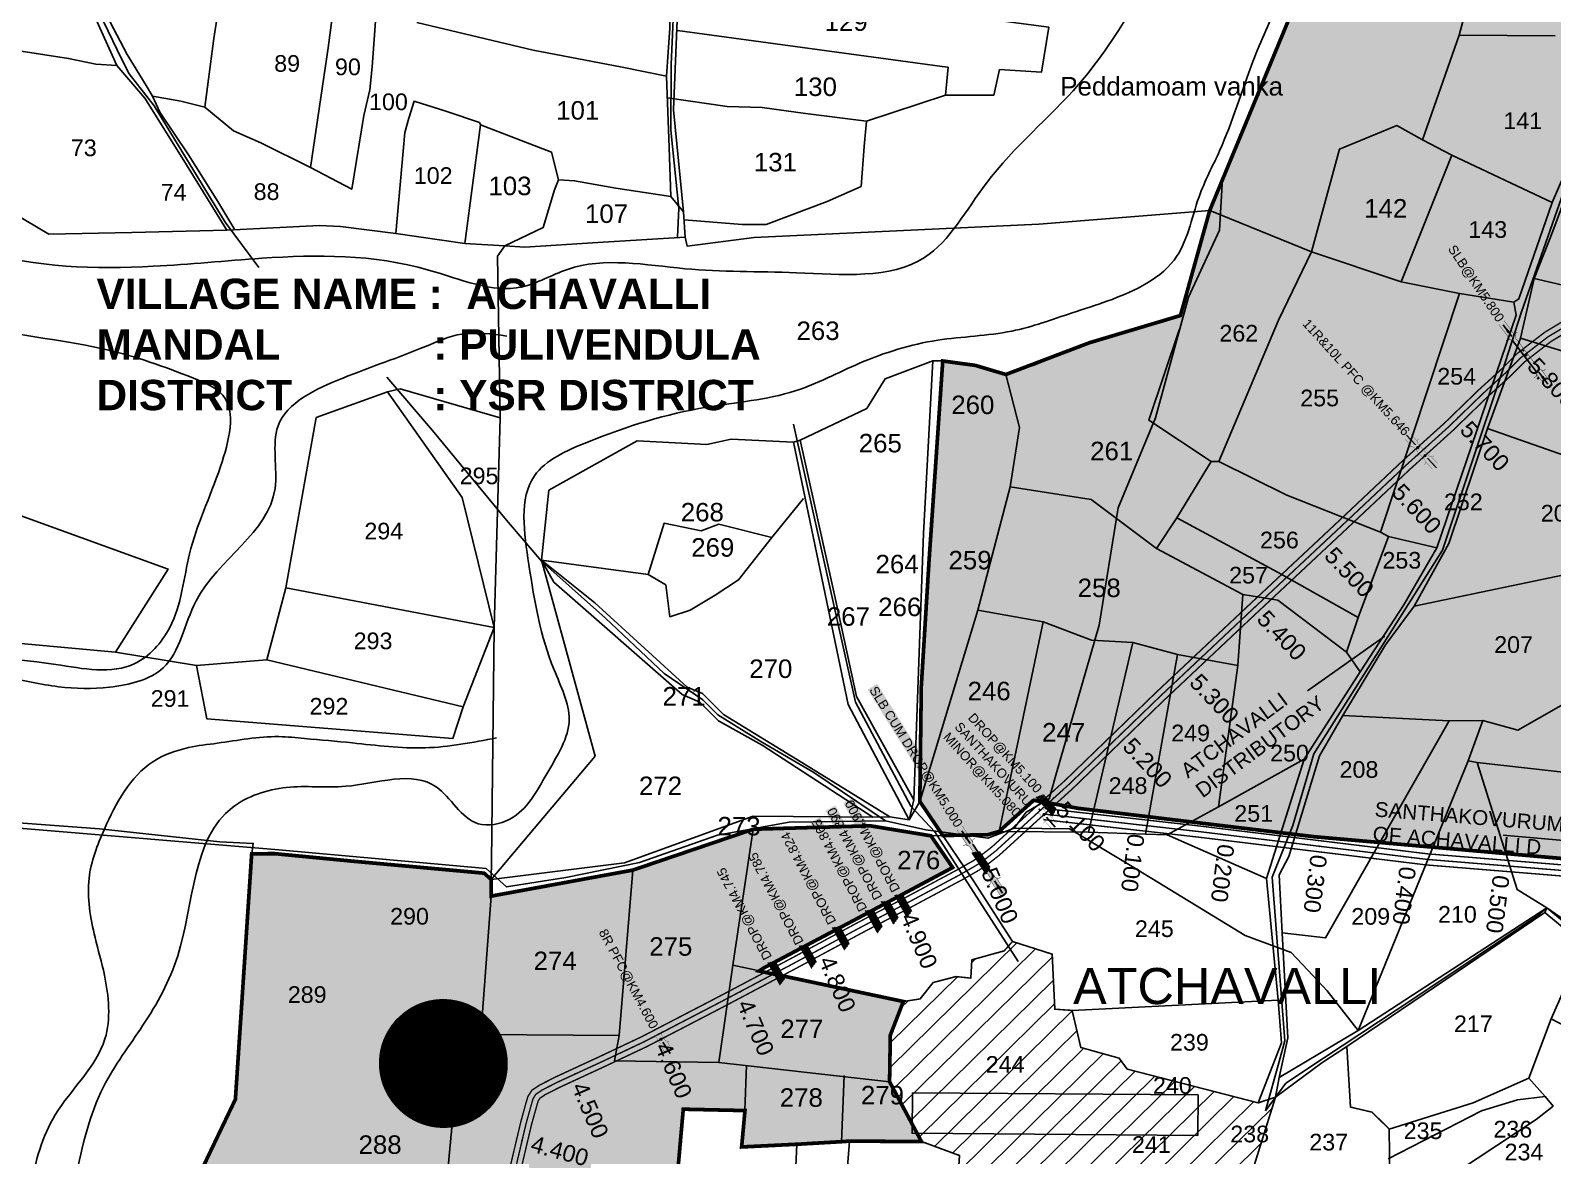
# Model space of a CAD drawing. Header units: inches. Extents: x 200003 to 248779, y 1594258 to 1607376.
# Drawn here: x 207252 to 208898, y 1602111 to 1603327 of the extents above; entities that cross this region are included whole.
import ezdxf
from ezdxf.enums import TextEntityAlignment as Align

# ---------------------------------------------------------------- set-up
doc = ezdxf.new("R2010")
doc.units = ezdxf.units.IN
doc.header["$LTSCALE"] = 15
doc.header["$MEASUREMENT"] = 0
doc.linetypes.add('ACAD_ISO02W100', pattern=[15, 12, -3])
doc.linetypes.add('HIDDEN2', pattern=[0.1875, 0.125, -0.0625])
for name, color, linetype in [('CANAL1', 7, 'Continuous'), ('CSMark', 72, 'Continuous'), ('PLOTS', 7, 'Continuous'), ('PLOTS NO', 7, 'Continuous'), ('RE REMARKS', 7, 'Continuous'), ('ROADS', 1, 'Continuous'), ('STREAMS', 4, 'Continuous'), ('STRUCTURE', 5, 'Continuous'), ('TEXT', 1, 'Continuous'), ('text2', 7, 'Continuous'), ('WUA-14', 3, 'Continuous')]:
    doc.layers.add(name, color=color, linetype=linetype)
doc.styles.add('FONT1', font='Arial')
doc.styles.get("Standard").update_dxf_attribs({"font": 'arial.ttf'})
doc.dimstyles.get("Standard").update_dxf_attribs({"dimtxt": 0.18, "dimasz": 0.18, "dimexe": 0.18, "dimexo": 0.0625, "dimgap": 0.09, "dimtad": 0, "dimtih": 1, "dimtoh": 1, "dimdec": 4, "dimzin": 0, "dimdsep": 46, "dimtxsty": 'Standard', "dimcen": 0.09, "dimadec": 0, "dimazin": 0, "dimtfac": 1, "dimtdec": 4, "dimtofl": 0, "dimtmove": 0, "dimatfit": 3, "dimfxl": 1, "dimtolj": 1, "dimtzin": 0, "dimarcsym": 0})

# ---------------------------------------------------------------- blocks, each defined once
blk = doc.blocks.new('DROP')
h = blk.add_hatch()
h.set_pattern_fill('ANSI31', color=1, scale=10, angle=45)
h.set_pattern_definition([(90, (-324.4107, -25.7687), (-1.25, 0), [])])
h.paths.add_polyline_path([(-9.9, -4.3), (-13.8, 4.1), (13.8, 4.1), (10.2, -4.3)])
at = {"layer": 'STRUCTURE', "color": 5, "const_width": 0.49}
blk.add_lwpolyline([(-9.9, -4.3), (-13.8, 4.1), (13.8, 4.1), (10.2, -4.3), (-9.9, -4.3)], dxfattribs=at)
at = {"layer": 'STRUCTURE', "color": 5}
blk.add_circle((0, 0), 1.33, dxfattribs=at)
blk = doc.blocks.new('1SLB')
at = {"layer": 'STRUCTURE'}
h = blk.add_hatch(dxfattribs=at)
h.set_pattern_fill('DOTS', color=6, scale=14, angle=320.3722, style=0)
h.set_pattern_definition([(320.372247934, (-538945.0768, -1194857.3203), (0.89503691186, 0.39489261377), [0, -0.875])])
h.paths.add_polyline_path([(-43.8, 3.5), (-43.8, -3.5), (-23.1, -3.5), (-21, -2.1), (21, -2.1), (23.1, -3.5), (43.8, -3.5), (43.8, 3.5), (23.1, 3.5), (21, 2.1), (-21, 2.1), (-23.1, 3.5)])
at = {"layer": 'STRUCTURE', "color": 6, "linetype": 'ACAD_ISO02W100', "ltscale": 0.5, "const_width": 0.35}
for points in [[(-43.8, 3.5), (-23.1, 3.5)], [(23.1, 3.5), (43.8, 3.5)], [(-43.8, -3.5), (-23.1, -3.5)], [(23.1, -3.5), (43.8, -3.5)]]:
    blk.add_lwpolyline(points, dxfattribs=at)
at = {"layer": 'STRUCTURE', "color": 6, "const_width": 0.44}
for points in [[(-25.2, 7.7), (-25.2, 4.9), (-21, 2.1), (21, 2.1), (25.2, 4.9), (25.2, 7.7)], [(-25.2, -7.7), (-25.2, -4.9), (-21, -2.1), (21, -2.1), (25.2, -4.9), (25.2, -7.7)]]:
    blk.add_lwpolyline(points, dxfattribs=at)
at = {"layer": 'STRUCTURE', "color": 6}
blk.add_lwpolyline([(-21, -2.1), (21, -2.1)], dxfattribs=at)
blk.add_lwpolyline([(-21, -2.1), (21, -2.1)], dxfattribs=at)
at = {"layer": 'STRUCTURE', "color": 0}
blk.add_circle((0, 0), 0.871, dxfattribs=at)
for points in [[(-40.8, 0), (-24.8, 0)], [(39.6, -0.2), (23.5, -0.2)]]:
    blk.add_leader(points, dimstyle='Standard', override={"dimasz": 10, "dimgap": 0.09, "dimtad": 0}, dxfattribs=at)
blk = doc.blocks.new('1INLET')
at = {"layer": 'STRUCTURE', "color": 190}
for points, const_width in [([(9.4, 10.1), (9.4, 7.3), (5.2, 4.5), (0, 4.5), (0, 4.5), (0, 4.5), (-5.2, 4.5), (-9.4, 7.3), (-9.4, 10.1)], 0.35), ([(0, -4.5), (0, 4.5)], 1.75), ([(7.3, 5.9), (22.7, 5.9)], 0.35), ([(-9.4, -10.1), (-9.4, -7.3), (-5.2, -4.5), (0, -4.5), (5.2, -4.5), (9.4, -7.3), (9.4, -10.1)], 0.35), ([(7.3, -5.9), (22.7, -5.9)], 0.35)]:
    blk.add_lwpolyline(points, dxfattribs=dict(at, const_width=const_width))
at = {"layer": 'STRUCTURE', "color": 0}
blk.add_circle((0, 0), 1.31, dxfattribs=at)
blk.add_leader([(26, 0.1), (5.6, 0)], dimstyle='Standard', override={"dimasz": 8, "dimgap": 0.09, "dimtad": 0}, dxfattribs=at)

msp = doc.modelspace()

# ---------------------------------------------------------------- hatches: boundary and pattern name
at = {"layer": 'PLOTS'}
h = msp.add_hatch(dxfattribs=at)
h.set_pattern_fill('ANSI31', color=30, scale=5.944822, angle=-0.4359)
h.set_pattern_definition([(44.56415, (198755.77, 1595783.688), (-13.244594, 13.447647), [])])
h.paths.add_polyline_path([(208330.5, 1602095), (208387.7, 1602088.4), (208408.4, 1602090), (208500.3, 1602089), (208572.8, 1602093.4), (208598.1, 1602173.9), (208587.4, 1602159.4), (208590.8, 1602171.5), (208579.6, 1602167.8), (208437.9, 1602204.3), (208429.2, 1602216.1), (208387.6, 1602227.8), (208378.2, 1602267.8), (208359.5, 1602269.1), (208356.9, 1602328.6), (208313.9, 1602342.3), (208304.8, 1602332), (208270.1, 1602322.6), (208268.7, 1602302.7), (208253, 1602304.3), (208228.2, 1602297.9), (208214.1, 1602280.2), (208195.9, 1602277.4), (208181.8, 1602241), (208181, 1602190.7), (208215.5, 1602126), (208256.7, 1602110.8), (208252.8, 1602050.4), (208273.7, 1602049.7), (208310.6, 1602060.6)])
h.paths.add_polyline_path([(208150.7, 1602164.1), (208195.8, 1602163.8), (208195.9, 1602188.1), (208150.9, 1602188.4)], flags=9)
h.paths.add_polyline_path([(208283.4, 1602197.7), (208328.3, 1602197.3), (208328.4, 1602221.2), (208283.5, 1602221.5)], flags=24)
h.paths.add_polyline_path([(208432, 1602070), (208476.9, 1602069.7), (208477.1, 1602093.6), (208432.2, 1602093.9)], flags=25)
h.paths.add_polyline_path([(208441.5, 1602111), (208486.4, 1602110.7), (208486.6, 1602134.6), (208441.6, 1602134.9)], flags=24)
h.paths.add_polyline_path([(208464.1, 1602174.6), (208509.1, 1602174.2), (208509.3, 1602198.5), (208464.3, 1602198.9)], flags=24)
h.paths.add_polyline_path([(208547.7, 1602122.1), (208592.7, 1602121.8), (208592.9, 1602146.1), (208547.8, 1602146.4)], flags=24)
at = {"layer": 'PLOTS NO', "true_color": 0x7aafdf}
h = msp.add_hatch(dxfattribs=at)
h.set_pattern_fill('ANSI31', color=143)
h.set_pattern_definition([(45, (0, 0), (-0.088388347648, 0.088388347648), [])])
h.paths.add_polyline_path([(209615.8, 1602370.2), (209378.2, 1602212.4), (209278.4, 1602227.1), (209201.2, 1602256.4), (209143.4, 1602277.5), (209237.9, 1602403.8), (209086.2, 1602416.3), (208640, 1602455.5), (208384.8, 1602486.2), (208336.8, 1602494.9), (208299.4, 1602461.2), (208287.2, 1602457.7), (208238.6, 1602456.8), (208213.7, 1602493.7), (208215.3, 1602618.1), (208223.7, 1602754.1), (208238.5, 1602969.7), (208273.8, 1602964.9), (208306.7, 1602955.1), (208397.3, 1602989.5), (208495.4, 1603018.8), (208527.1, 1603132.5), (208620.6, 1603358.3), (208671.5, 1603453.5), (208921.9, 1603652.6), (208972.2, 1603695.7), (208976.3, 1603661.7), (209029.6, 1603615.8), (209068.4, 1603640.6), (209094.6, 1603670.6), (209153, 1603753.1), (209221, 1603859), (209323.8, 1604005.8), (209374, 1603996.5), (209444.7, 1603985.2), (209535, 1603967.8), (209780.4, 1603916.1), (210017.5, 1603876.3), (210253.5, 1603839.7), (210228.2, 1603681.3), (210233.6, 1603616.5), (210238.6, 1603552.7), (210190.3, 1603387.9), (210165.5, 1603333.7), (210084.5, 1603164.2), (209965, 1602926.6), (209841.1, 1602687.9), (209758, 1602571.6), (209664.1, 1602443.9), (209638.9, 1602404.7)])
at = {"layer": 'PLOTS NO', "true_color": 0xc7c8ca}
h = msp.add_hatch(color=9, dxfattribs=at)
h.dxf.hatch_style = 1
h.paths.add_polyline_path([(207789.6, 1601402.6), (207784, 1601406.3), (207673.7, 1601472.4), (207554.7, 1601541.9), (207485.5, 1601557.3), (207410.2, 1601642.2), (207403.6, 1601727.4), (207411.7, 1601764), (207338.7, 1601806.8), (207402.9, 1602014.9), (207406.2, 1602030.3), (207473.9, 1602171.7), (207491.5, 1602437.1), (207516.2, 1602437.2), (207599.2, 1602429.2), (207742.8, 1602416.1), (207750.4, 1602409.3), (207750.3, 1602391.3), (207903.4, 1602419.4), (208033.6, 1602463.6), (208160, 1602467.3), (208225.7, 1602456.5), (208249.2, 1602422.2), (208146.6, 1602367.4), (208044.5, 1602313.4), (208040, 1602310.3), (208073.9, 1602303.3), (208195.9, 1602277.4), (208181.8, 1602241), (208181, 1602190.7), (208215.5, 1602126), (208137.7, 1602126.5), (208129.1, 1602125.9), (208080.6, 1602123.1), (208021.1, 1602120.2), (208024.7, 1602159.5), (207958, 1602161), (207943.2, 1601993.9), (207978.8, 1601990.8), (208074.5, 1601986.2), (208070.3, 1601962.5), (207976.9, 1601880.9), (207939.3, 1601849.6), (207939.1, 1601835.2), (208000.5, 1601766.8), (208036.5, 1601756.1), (207966, 1601557.5), (207960, 1601555.3), (207949.4, 1601529.7), (207938.3, 1601514.5), (207879.5, 1601468)])
at = {"layer": 'text2'}
h = msp.add_hatch(dxfattribs=at)
h.set_pattern_fill('ANSI31', color=5)
h.set_pattern_definition([(45, (16835.28832, -10468.16678), (-0.088388347648, 0.088388347648), [])])
edge = h.paths.add_edge_path()
edge.add_arc((207698.7, 1602210.4), 69.1, 0, 360)
h.paths.add_polyline_path([(207620.1, 1602179.4), (207777.4, 1602179.4), (207777.4, 1602241.5), (207620.1, 1602241.5)], flags=9)

# ---------------------------------------------------------------- linework, layer by layer
at = {"layer": 'CANAL1', "color": 200, "const_width": 1.5}
for points in [[(211503.7, 1603048.9), (210872.4, 1602938), (210671.5, 1602933), (210192.2, 1602867.9), (209915.7, 1602830.4), (209777.1, 1602714.6), (209722.4, 1602667.8), (209499.6, 1602515.9), (209317.1, 1602390), (209240.9, 1602389), (209203.2, 1602400.9), (208762.6, 1602437), (208516.7, 1602467), (208348.7, 1602486)], [(211505.7, 1603037.1), (210873.6, 1602926), (210672.5, 1602921), (210193.8, 1602856.1), (209920.7, 1602819), (209784.9, 1602705.4), (209729.6, 1602658.2), (209506.4, 1602506.1), (209320.9, 1602378), (209239.1, 1602377), (209200.8, 1602389.1), (208761.4, 1602425), (208515.3, 1602455), (208347.3, 1602474)], [(207770, 1602095), (207782.3, 1602147), (207787.6, 1602166.3), (207790.1, 1602174.8), (207794.4, 1602181.5), (207802.3, 1602186.8), (207818.8, 1602195.3), (207867.7, 1602217.9), (207913, 1602239.3), (207994.6, 1602281.7), (208071.7, 1602322.4), (208146.8, 1602362.8), (208199.2, 1602390.3), (208254.3, 1602419.8), (208270.9, 1602429.2), (208277.9, 1602433.8), (208291.8, 1602444.6), (208326.5, 1602476.3), (208371, 1602516.6), (208469, 1602611.4), (208563.5, 1602700.3), (208662.8, 1602793.2), (208735.7, 1602861.9), (208781.3, 1602903), (208817.9, 1602938.5), (208842.7, 1602961.1), (208859, 1602977.4), (208870.7, 1602986.5), (208889.3, 1603000.8), (208919.5, 1603018.9)], [(207781.7, 1602092.4), (207793.9, 1602144.1), (207799.2, 1602163), (207801.1, 1602169.8), (207803.1, 1602172.9), (207808.4, 1602176.5), (207824.1, 1602184.5), (207872.7, 1602207), (207918.3, 1602228.5), (208000.2, 1602271), (208077.3, 1602311.8), (208152.4, 1602352.2), (208204.8, 1602379.7), (208260.1, 1602409.3), (208277.1, 1602419), (208284.9, 1602424), (208299.5, 1602435.4), (208334.6, 1602467.4), (208379.2, 1602507.8), (208477.3, 1602602.7), (208571.7, 1602691.6), (208671, 1602784.5), (208743.9, 1602853), (208789.5, 1602894.2), (208826.1, 1602929.7), (208851, 1602952.4), (208866.9, 1602968.3), (208878.1, 1602977), (208896, 1602990.8), (208925.8, 1603008.7)]]:
    msp.add_lwpolyline(points, dxfattribs=at)
at = {"layer": 'CANAL1', "color": 1, "linetype": 'HIDDEN2', "ltscale": 4, "const_width": 1.5}
for points in [[(211504.7, 1603043), (210873, 1602932), (210672, 1602927), (210193, 1602862), (209918.2, 1602824.7), (209781, 1602710), (209726, 1602663), (209503, 1602511), (209319, 1602384), (209240, 1602383), (209202, 1602395), (208762, 1602431), (208516, 1602461), (208348, 1602480)], [(207775.9, 1602093.7), (207788.1, 1602145.5), (207793.4, 1602164.6), (207795.6, 1602172.3), (207798.7, 1602177.2), (207805.4, 1602181.7), (207821.4, 1602189.9), (207870.2, 1602212.4), (207915.7, 1602233.9), (207997.4, 1602276.4), (208074.5, 1602317.1), (208149.6, 1602357.5), (208202, 1602385), (208257.2, 1602414.5), (208274, 1602424.1), (208281.4, 1602428.9), (208295.6, 1602440), (208330.5, 1602471.8), (208375.1, 1602512.2), (208473.2, 1602607), (208567.6, 1602695.9), (208666.9, 1602788.9), (208739.8, 1602857.5), (208785.4, 1602898.6), (208822, 1602934.1), (208846.8, 1602956.8), (208862.9, 1602972.9), (208874.4, 1602981.7), (208892.7, 1602995.8), (208922.7, 1603013.8)]]:
    msp.add_lwpolyline(points, dxfattribs=at)
at = {"layer": 'CSMark', "color": 3, "linetype": 'Continuous'}
for p in [(208646, 1602445.2), (208745.2, 1602433), (208844.8, 1602424.2)]:
    msp.add_point(p, dxfattribs=at)
at = {"layer": 'PLOTS'}
for points in [[(207960.1, 1603103.5), (207962.3, 1603093.7), (208034.6, 1603103.1), (208342.3, 1603117.5), (208527.1, 1603132.5), (208637.1, 1603087.6), (208733.9, 1603055.1), (208797, 1603042.6), (208855.7, 1603033.2), (208861.2, 1603036.7), (208897.3, 1603140.9), (208923.6, 1603201.8), (208987, 1603270.7), (208992.1, 1603353.3), (208998.7, 1603439.2), (209013, 1603473.8), (209025.2, 1603505.5), (209058.2, 1603595.8), (209094.6, 1603670.6), (209153, 1603753.1), (209221, 1603859), (209316.5, 1604009.6)], [(208666.8, 1603954), (208653.2, 1603875.9), (208632.4, 1603767.4), (208610.4, 1603692.6), (208589.4, 1603626.3), (208535.7, 1603567.6), (208516.3, 1603522.9), (208491.5, 1603472.8), (208329.9, 1603488.9), (208322.3, 1603457.3), (208318.7, 1603434.3), (207960.8, 1603478.5), (207953.3, 1603382.4), (207947.5, 1603241), (207958.4, 1603131)], [(207939.9, 1603277.6), (207943.6, 1603329.3), (207944.6, 1603385.2), (207943.7, 1603395.7), (207948.2, 1603446), (207952.4, 1603499.3), (207950.4, 1603543.6), (207947.2, 1603614.9), (207940.3, 1603686.5), (207840.9, 1603702.6), (207748.6, 1603721.8), (207748.1, 1603731.2), (207732.8, 1603732.3), (207697, 1603542), (207740.5, 1603533.1), (207792.7, 1603523.6), (207807.1, 1603522.6), (207823.3, 1603611.4), (207841.7, 1603702.5)], [(207312.3, 1603386.2), (207356.9, 1603301), (207377.3, 1603267.5), (207384.4, 1603255.8), (207414.8, 1603250.5), (207441, 1603244.2), (207450.7, 1603318.1), (207465, 1603411.5)], [(207588.9, 1603420.7), (207574.1, 1603308.1), (207555, 1603178.7), (207599.7, 1603155.4), (207612.8, 1603234.9), (207619.1, 1603262.6), (207621.6, 1603287.6), (207627.6, 1603366.8)], [(208900.6, 1603321.1), (208796.8, 1603321.9), (208805.7, 1603355.2), (208743.4, 1603399.5)], [(207299.1, 1603392.5), (207345.6, 1603289.1), (207375.9, 1603253.8), (207418, 1603186.4), (207464.7, 1603111.2), (207361.9, 1603108.7), (207272.2, 1603106.7), (207193.7, 1603153.1), (207043.8, 1603191.8)], [(207951.6, 1603327), (208237.8, 1603288.1), (208244.2, 1603287.2), (208241.6, 1603257), (208293.6, 1603256.9), (208300, 1603284.6), (208345.3, 1603282), (208353, 1603330.4), (208235.7, 1603345.9)], [(207669.9, 1603335.7), (207795.7, 1603305.7), (207891.8, 1603287.4), (207939.9, 1603277.6), (207942.6, 1603200.3), (207944.5, 1603147.5), (207885.1, 1603156.5), (207840.6, 1603164.5), (207823.2, 1603165.5), (207818.9, 1603154.6), (207806.7, 1603113.8), (207765.2, 1603094.1), (207722, 1603096.8), (207738.7, 1603225.1), (207737.6, 1603227.4), (207702.5, 1603239.2), (207667, 1603250.5), (207661.5, 1603232), (207656.9, 1603216.7), (207647.4, 1603107.6), (207587.6, 1603115.1), (207564.9, 1603116.1), (207464.7, 1603111.2)], [(208796.8, 1603321.9), (208757, 1603208.6), (208729.3, 1603224.2), (208667.2, 1603198.5), (208637.1, 1603087.6)], [(207211.7, 1603309.4), (207293.5, 1603296.7), (207322.9, 1603290.6), (207345.6, 1603289.1)], [(208987, 1603270.7), (208960.3, 1603224.7), (208936.3, 1603183.8), (208910.8, 1603145.1), (208897.9, 1603109.9), (208877.9, 1603058.7), (208862.9, 1602994.5), (208827.4, 1602896.7), (208785.4, 1602772.6), (208747.9, 1602704.7), (208716.9, 1602662.8), (208670.8, 1602586.4), (208645.6, 1602542.8), (208612.5, 1602434.3), (208602.2, 1602414.2), (208605.5, 1602351.8), (208611.6, 1602238.1), (208602.1, 1602195.1), (208598.2, 1602174), (208572.8, 1602093.4)], [(207473.2, 1603111.6), (207455, 1603142), (207423.1, 1603192.4), (207392.3, 1603238.7), (207384.4, 1603255.8)], [(207958.9, 1603122.4), (208021.6, 1603117.1), (208047.7, 1603117.1), (208113.7, 1603142), (208150.3, 1603158.3), (208153.4, 1603201.6), (208156, 1603228.8), (208090.1, 1603237.3), (208043.2, 1603243.7), (208005.3, 1603244.9), (207940.8, 1603254.1)], [(208241.6, 1603257), (208156, 1603228.8)], [(207441, 1603244.2), (207471.7, 1603218.5), (207501.4, 1603205.6), (207555, 1603178.7)], [(207823.2, 1603165.5), (207815.6, 1603195.5), (207738.7, 1603225.1)], [(208757, 1603208.6), (208788.9, 1603192), (208897.3, 1603140.9)], [(208788.9, 1603192), (208733.9, 1603055.1)], [(207765.2, 1603094.1), (207786.9, 1603092.8), (207865.7, 1603097.6), (207960.1, 1603103.5), (207958.4, 1603131), (207944.5, 1603147.5)], [(207750.4, 1602409.3), (207894.5, 1602427.4), (208033.4, 1602477.7), (208163, 1602476.8), (208181.4, 1602477.1), (208202.2, 1602473.8), (208213.7, 1602493.7), (208276.4, 1602700.4), (208311.3, 1602833.7), (208321.3, 1602897.9), (208306.7, 1602955.1), (208338.1, 1602965.5), (208397.3, 1602989.5), (208495.4, 1603018.8), (208527.1, 1603132.5)], [(207647.4, 1603107.6), (207722, 1603096.8)], [(207765.2, 1603094.1), (207757.3, 1603083), (207760, 1602908.4), (207753.5, 1602681.6), (207750.6, 1602429.1), (207750.4, 1602409.3), (207750.3, 1602391.3), (207739.2, 1602241.7), (207735, 1602197), (207710.2, 1602167.8), (207698.2, 1602038), (207566.6, 1602014.5), (207402.9, 1602014.9)], [(208494, 1603003.2), (208461.3, 1602905.6), (208528.7, 1602861.2), (208536.9, 1602861.1), (208601.5, 1603013.8), (208637.1, 1603087.6)], [(208877.9, 1603058.7), (209274.4, 1602966.5)], [(208536.9, 1602861.1), (208610.3, 1602824.8), (208711.6, 1602784.6), (208720.3, 1602780.1), (208772.4, 1602767.7), (208858.2, 1603019.3), (208855.7, 1603033.2)], [(208797, 1603042.6), (208711.6, 1602784.6)], [(207344.3, 1602655.1), (207198.3, 1602668.3), (207054.4, 1602690.5), (207034.9, 1602675.5), (206976.9, 1602691.9), (206951.3, 1602650.8), (206846.6, 1602618), (206822, 1602638.6), (206870, 1602695.2), (206889.4, 1602699.3), (206987.1, 1602813), (207031.2, 1602868.2), (207011.9, 1602988.4), (207170.3, 1602980.5), (207179.3, 1602825.1), (207054.4, 1602690.5)], [(208862.9, 1602994.5), (209096.1, 1602922.7), (209182.5, 1602900.1), (209243.1, 1602887.7), (209425.2, 1602823.1), (209614.1, 1602753.2), (209691, 1602723.9), (209841.1, 1602687.9)], [(207812.6, 1602829.9), (207908.3, 1602883.4), (207983.4, 1602879.5), (208009.8, 1602885.1), (208077.1, 1602882.1), (208084.5, 1602884.1), (208156.4, 1602918.2), (208176.3, 1602950.5), (208227.8, 1602969.8), (208238.5, 1602969.7), (208273.8, 1602964.9), (208306.7, 1602955.1)], [(208202.2, 1602473.8), (208207.4, 1602495.5), (208217.7, 1602783.1), (208227.8, 1602969.8)], [(208238.5, 1602969.7), (208223.7, 1602754.1), (208215.3, 1602618.1), (208213.7, 1602493.7)], [(208891.6, 1602378.8), (208944, 1602342.3), (209016, 1602335.3), (209163.6, 1602380), (209213.3, 1602427), (209382.3, 1602610.5), (209479.4, 1602682.9), (209614.1, 1602753.2), (209717.3, 1602836.6), (209784.8, 1602889.5), (209793.9, 1602890.4), (209905, 1602917), (209975.1, 1602950.1)], [(207528.3, 1602724.4), (207561.3, 1602908.6), (207638.4, 1602936.2), (207652, 1602939.7), (207760, 1602908.4)], [(207753.5, 1602681.6), (207719, 1602822.2), (207638.4, 1602936.2)], [(206881.2, 1602922.4), (207031.2, 1602868.2), (207179.3, 1602825.1), (207401.2, 1602744.7), (207344.3, 1602655.1), (207431.7, 1602640.4), (207507.7, 1602646.6), (207720, 1602595.9), (207753.5, 1602681.6), (207528.3, 1602724.4), (207507.7, 1602646.6)], [(209067, 1602812.8), (208827.4, 1602896.7)], [(208202.2, 1602473.8), (208136.1, 1602598.5), (208077.1, 1602882.1)], [(208084.5, 1602884.1), (208121.6, 1602717.1), (208145.2, 1602607.1), (208207.4, 1602495.5)], [(208528.7, 1602861.2), (208491.4, 1602800.2), (208469.7, 1602767.2)], [(207812.6, 1602829.9), (207804.9, 1602754.4), (207919.9, 1602739), (207937.5, 1602794.4), (207977.2, 1602786.2), (207996.4, 1602793.3), (208053.9, 1602779), (208087.9, 1602821.1)], [(208689.7, 1602633.8), (208675, 1602654.8), (208600.6, 1602711.2), (208562.7, 1602717.2), (208469.7, 1602767.2), (208398.9, 1602819.9), (208311.3, 1602833.7)], [(208491.4, 1602800.2), (208601.1, 1602741.1), (208687.6, 1602692.3), (208720.3, 1602780.1)], [(208053.9, 1602779), (208017.8, 1602733), (207992.5, 1602716.6), (207965.3, 1602700.3), (207943.4, 1602693.2), (207939, 1602727.6), (207919.9, 1602739)], [(207750.3, 1602391.3), (207903.4, 1602419.4), (208033.6, 1602463.6), (208166, 1602467.5), (208225.7, 1602456.5), (208287.2, 1602457.7), (208299.4, 1602461.2), (208396, 1602460.5), (208457.7, 1602458.4), (208481.2, 1602457.5), (208536.4, 1602487.8), (208629.1, 1602539.3), (208689.7, 1602633.8), (208736.9, 1602706.1), (208772.4, 1602767.7)], [(207804.9, 1602754.4), (207862.8, 1602542.4), (207750.4, 1602409.3)], [(207804.9, 1602754.4), (207862.4, 1602708.4), (207962.2, 1602617.1), (207978.8, 1602610.3), (208001.6, 1602587.6), (208086.3, 1602535.9), (208181.4, 1602477.1)], [(208163, 1602476.8), (208043.3, 1602554.5), (207996.1, 1602580.6), (207975.9, 1602601.1), (207956.9, 1602609.1), (207818.2, 1602730.7), (207804.9, 1602754.4)], [(208822.4, 1602581.1), (208860.2, 1602570.7), (208953.7, 1602624.1), (208960.6, 1602683), (208970.8, 1602753), (208934.5, 1602743.7), (208747.9, 1602704.7)], [(208562.7, 1602717.2), (208557.4, 1602640.4), (208536.4, 1602487.8)], [(208557.4, 1602640.4), (208492.2, 1602652.3), (208443.8, 1602665.6), (208399.2, 1602667.9), (208346.9, 1602687.7), (208276.4, 1602700.4)], [(208346.9, 1602687.7), (208299.4, 1602461.2)], [(208687.6, 1602692.3), (208675, 1602654.8)], [(208396, 1602460.5), (208443.8, 1602665.6)], [(207720, 1602595.9), (207709.1, 1602561.7), (207443, 1602583.1), (207431.7, 1602640.4)], [(208492.2, 1602652.3), (208457.7, 1602458.4)], [(208598.2, 1602174), (208648.3, 1602211.1), (208675.3, 1602228.6), (208889.4, 1602373.7), (208891.6, 1602378.8), (208859.4, 1602398.3), (208816.3, 1602535.6), (208806.6, 1602537.7), (208822.4, 1602581.1), (208786, 1602580.6), (208670.8, 1602586.4)], [(208605.5, 1602351.8), (208652.3, 1602346.2), (208786, 1602580.6)], [(208598.2, 1602174), (208579.6, 1602167.8), (208604.6, 1602232.6), (208601.2, 1602278.9), (208588.4, 1602410.4), (208629.1, 1602539.3)], [(208806.6, 1602537.7), (208687.6, 1602245.9), (208891.6, 1602378.8)], [(209059.4, 1602508.2), (208816.3, 1602535.6)], [(208213.7, 1602493.7), (208271.6, 1602407.8), (208313.9, 1602342.3), (208356.9, 1602328.6), (208359.5, 1602269.1), (208378.2, 1602267.8), (208601.2, 1602278.9)], [(207133.4, 1601610.3), (207301.1, 1601702.9), (207318, 1601713.2), (207411.7, 1601764), (207338.7, 1601806.8), (207402.9, 1602014.9), (207406.2, 1602030.3), (207473.9, 1602171.7), (207491.5, 1602437.1), (207493.1, 1602448.2), (207456.9, 1602450.1), (207327, 1602464), (207175.9, 1602475.2)], [(208033.6, 1602463.6), (208011.5, 1602316.5), (207996.3, 1602211.5), (207883.7, 1602213.2), (207888.7, 1602240.7)], [(208588.4, 1602410.4), (208481.2, 1602457.5)], [(207888.7, 1602240.7), (207903.4, 1602419.4)], [(209216.1, 1602089.7), (209278.4, 1602227.1), (209201.2, 1602256.4), (209143.4, 1602277.5), (209019.6, 1602327.1), (209011.2, 1602327.1), (208931.3, 1602338.5), (208889.4, 1602373.7)], [(208195.9, 1602277.4), (208214.1, 1602280.2), (208228.2, 1602297.9), (208253, 1602304.3), (208268.7, 1602302.7), (208270.1, 1602322.6), (208304.8, 1602332), (208313.9, 1602342.3)], [(208931.3, 1602338.5), (208896.2, 1602258.5), (208872, 1602194.6), (208811.9, 1602167.9), (208721, 1602139.6), (208702.5, 1602157.8), (208679.1, 1602163.3), (208675.3, 1602228.6)], [(209011.2, 1602327.1), (208979.3, 1602215.1), (208896.2, 1602258.5)], [(207996.3, 1602211.5), (208181, 1602190.7), (208181.8, 1602241), (208195.9, 1602277.4), (208011.5, 1602316.5)], [(208579.6, 1602167.8), (208437.9, 1602204.3), (208429.2, 1602216.1), (208387.6, 1602227.8), (208378.2, 1602267.8)], [(208687.6, 1602245.9), (208602.1, 1602195.1)], [(207739.2, 1602241.7), (207888.7, 1602240.7)], [(207698.2, 1602038), (207723.5, 1602033), (207720.9, 1602004), (207875.4, 1601998.9), (207943.2, 1601993.9), (207978.8, 1601990.8), (208074.5, 1601986.2), (208080.6, 1602123.1), (208021.1, 1602120.2), (208024.7, 1602159.5), (208026.5, 1602208.5)], [(208131.9, 1602197.5), (208129.1, 1602125.9)], [(208773.6, 1602079.5), (208880, 1602149.8), (208898.2, 1602164.4), (208889.8, 1602174.6), (208872, 1602194.6)], [(208080.6, 1602123.1), (208137.7, 1602126.5), (208215.5, 1602126), (208181, 1602190.7)], [(208024.7, 1602159.5), (207958, 1602161), (207943.2, 1601993.9)], [(208889.8, 1602174.6), (208859.6, 1602171.1), (208820.8, 1602159.3), (208719.9, 1602107.3)], [(208721, 1602139.6), (208721.6, 1602086.1)], [(208215.5, 1602126), (208256.7, 1602110.8), (208252.8, 1602050.4), (208128.2, 1602006.7), (208070.3, 1601962.5), (208074.5, 1601986.2)], [(208128.2, 1602006.7), (208137.7, 1602126.5)]]:
    msp.add_lwpolyline(points, dxfattribs=at)
at = {"layer": 'PLOTS', "color": 30, "const_width": 1.59}
for points in [[(208228.2, 1602297.9), (208253, 1602304.3), (208268.7, 1602302.7), (208270.1, 1602322.6), (208304.8, 1602332), (208313.9, 1602342.3), (208356.9, 1602328.6), (208359.5, 1602269.1), (208378.2, 1602267.8), (208387.6, 1602227.8), (208429.2, 1602216.1), (208437.9, 1602204.3), (208579.6, 1602167.8), (208598.3, 1602174.1), (208648.3, 1602211.1), (208675.3, 1602228.6), (208679.1, 1602163.3), (208702.5, 1602157.8), (208721, 1602139.6), (208721.4, 1602108.1)], [(208252.8, 1602050.4), (208256.7, 1602110.8), (208215.5, 1602126), (208181, 1602190.7), (208181.8, 1602241), (208195.9, 1602277.4), (208214.1, 1602280.2), (208228.2, 1602297.9)]]:
    msp.add_lwpolyline(points, dxfattribs=at)
at = {"layer": 'PLOTS', "color": 30}
msp.add_lwpolyline([(208205.7, 1602178.8), (208514.5, 1602176.4), (208514.2, 1602132.6), (208205.4, 1602135)], close=True, dxfattribs=at)
at = {"layer": 'ROADS'}
for points in [[(207864.7, 1604193.2), (207877.7, 1604137.7), (207895, 1604063.5), (207896.6, 1604039.5), (207910.1, 1603968.3), (207925.8, 1603878), (207933.6, 1603797.6), (207937.8, 1603721.1), (207954.4, 1603561.6), (207955.8, 1603473.6), (207949, 1603380), (207944.8, 1603290.3), (207944.6, 1603219.3), (207953.2, 1603134.4), (207951.6, 1603104)], [(208587.4, 1602159.4), (208602.2, 1602212.6), (208608.3, 1602234.8), (208594.6, 1602411.9), (208616.9, 1602467.7), (208639.6, 1602545.1), (208778.8, 1602765.2), (208843.2, 1602958.1), (208863.9, 1603022.9), (208914, 1603165.4), (208966.9, 1603246.7), (208978.4, 1603279.1), (208992.5, 1603407.1), (208994.8, 1603442.5), (209028.1, 1603523.3), (209052.5, 1603596.1), (209101.7, 1603689.6), (209234.4, 1603886), (209336.2, 1604037.3)], [(207499.2, 1603070.8), (207462.8, 1603119.8), (207386.2, 1603245.3), (207359, 1603280), (207351, 1603295.7), (207252.7, 1603499.7), (207230.8, 1603536.7), (207236, 1603609.6), (207190.8, 1603620.2), (207143.4, 1603674.8), (207094.6, 1603711.2), (207020.6, 1603766.6), (206941.3, 1603811.1), (206838.7, 1603861.9), (206756.8, 1603915.1), (206690.3, 1604002.2)], [(208315.7, 1602464.8), (208328.7, 1602482.1), (208353.4, 1602496.3), (208360.6, 1602521.9), (208407.4, 1602684.2), (208428.2, 1602811.1), (208468.3, 1602908.2), (208504.2, 1603038.5), (208537.7, 1603111.2), (208540.9, 1603166.9)], [(208176.6, 1602472.5), (208099, 1602524.9), (208042, 1602558.5), (207995.4, 1602587.1), (207979.2, 1602603.6), (207937.4, 1602632), (207873.8, 1602691.7), (207805, 1602752.8), (207767, 1602797.6), (207687.1, 1602894.7), (207637.5, 1602952.2)], [(208320, 1602320.5), (208229.8, 1602460.7), (208204, 1602488.6), (208144.2, 1602601.1), (208077, 1602901.5), (208077, 1602901.5)], [(208687.6, 1602245.9), (208687.6, 1602245.9), (208687.6, 1602245.9), (208654.1, 1602288.9), (208633.1, 1602311.2), (208615, 1602330.2), (208565.4, 1602348.6), (208443.1, 1602423.3), (208375.5, 1602464.1), (208315.7, 1602464.8), (208287.2, 1602453.9), (208220.1, 1602463), (208176.6, 1602472.5), (208072.6, 1602471.1), (207995, 1602457.2), (207910.6, 1602427.8), (207831, 1602411.3), (207766.9, 1602401.2), (207744.8, 1602421.2), (207520.8, 1602441.3), (207240.1, 1602464.8)], [(208971.9, 1602336.1), (208937.5, 1602340.5), (208891.6, 1602378.8), (208883.4, 1602371.6), (208748.9, 1602281.5), (208650.2, 1602216.2), (208609.3, 1602189), (208587.4, 1602159.4)]]:
    msp.add_lwpolyline(points, dxfattribs=at)
at = {"layer": 'STREAMS'}
for points in [[(209062.2, 1604022.3), (209053.3, 1603971.2), (209042, 1603933.9), (209028, 1603907.9), (209017.4, 1603829.9), (208982.8, 1603787.1), (208963.8, 1603714.4), (208917.8, 1603673.4), (208850.6, 1603619.5), (208770.1, 1603553.4), (208701.2, 1603505.6), (208653.3, 1603455), (208602.4, 1603359.9), (208573.7, 1603293.4), (208537.8, 1603197), (208515.5, 1603147.1), (208488.6, 1603078.8), (208454.1, 1603051), (208378.3, 1603021.7), (208313.1, 1603002), (208233, 1602992.1), (208148.5, 1602967.2), (208079.1, 1602937.4), (207983.1, 1602919.7), (207854.5, 1602882), (207797.1, 1602845.6), (207791.1, 1602749.9), (207818.4, 1602635.9), (207834.7, 1602582.2), (207810.5, 1602523.5), (207770.6, 1602474.6), (207736.3, 1602469.6), (207690.9, 1602509.5), (207593.1, 1602510), (207528.9, 1602508.7), (207470.7, 1602487.2), (207411.5, 1602326.9), (207374, 1602251.7), (207331.3, 1602185.2), (207301.5, 1602087.1), (207293.9, 1602009), (207299.8, 1601968.5), (207302.8, 1601900.3), (207278.2, 1601791.6), (207301.2, 1601697.4), (207324.5, 1601641), (207377.6, 1601555.8), (207414, 1601495), (207436.5, 1601445.6), (207466.9, 1601401.4), (207485.1, 1601354.8), (207507.6, 1601310.7), (207518.8, 1601273.3), (207546.7, 1601239.7)], [(206817.2, 1602405.3), (206833.2, 1602433.2), (206868, 1602541), (206908.3, 1602565.8), (207015.7, 1602622.9), (207085.3, 1602637.4), (207224.4, 1602628.5), (207282.7, 1602617.6), (207337.9, 1602617.2), (207395.7, 1602637.9), (207431.4, 1602710.3), (207516.7, 1602831.8), (207520, 1602899.5), (207590, 1602951.2), (207679.2, 1602985.3), (207718.7, 1602998.8), (207767.3, 1602996.6)], [(207756.1, 1602562.3), (207679, 1602551.6), (207600.3, 1602556.9), (207548.6, 1602561.7), (207520.8, 1602563.7), (207454.3, 1602556.6), (207423.2, 1602551.8), (207384.8, 1602536.6), (207332.3, 1602463.7), (207315.7, 1602410.7), (207322.2, 1602346.5), (207332.3, 1602306), (207332.9, 1602237), (207279.1, 1602154.8), (207252.5, 1602077), (207248.4, 1602002), (207273.2, 1601907.3), (207262.5, 1601790.1), (207260.1, 1601708.1), (207270.7, 1601654.3), (207287.9, 1601634.6), (207337.7, 1601568), (207360, 1601526.8), (207374.8, 1601504.8), (207336.1, 1601430.6), (207281.6, 1601400.4), (207197.1, 1601391.2), (207103.3, 1601387), (207037.8, 1601360.9), (206923, 1601315.6), (206837.1, 1601272.3), (206783.8, 1601247.3), (206729.3, 1601226.4), (206614.6, 1601223.6), (206498.3, 1601210.7), (206377.4, 1601192), (206303.2, 1601161.9), (206235.4, 1601145.7), (206173.5, 1601135.8), (206121.6, 1601151.2), (206052.6, 1601164.4), (205944.9, 1601141.5), (205893.8, 1601109), (205825.3, 1601065.6), (205783.3, 1601019.7), (205755.1, 1600955.3), (205735.9, 1600869.6), (205711.4, 1600768.1), (205679.7, 1600692.7), (205656.8, 1600654.8), (205590.1, 1600620), (205506.5, 1600588.5), (205390.5, 1600539.7), (205286.8, 1600496.1), (205203.7, 1600437.8), (205145.1, 1600407.6), (205100.5, 1600397.6)]]:
    msp.add_spline(points, degree=3, dxfattribs=at)
for points, knots in [([(205448.3, 1602190.7), (205452, 1602194.7), (205463.5, 1602208.7), (205452.3, 1602246.7), (205484.8, 1602301.1), (205559.4, 1602300.7), (205635.9, 1602290.3), (205719.5, 1602311.3), (205783.6, 1602362.8), (205859.3, 1602377), (205920.8, 1602408.3), (205960.5, 1602478.8), (205994.3, 1602538), (206045, 1602604), (206131.8, 1602631.7), (206231.3, 1602654.2), (206360.3, 1602676.2), (206489, 1602698), (206607.4, 1602760.5), (206696.7, 1602857), (206787, 1602961.7), (206881.4, 1603070.9), (206985, 1603112.1), (207089.3, 1603132.2), (207213.9, 1603072), (207361.9, 1603067.5), (207523.4, 1603084.4), (207656.3, 1603085.5), (207769.1, 1603034.8), (207854.5, 1603086.1), (207959.6, 1603064.8), (208082.6, 1603067.7), (208222.4, 1603054), (208288.7, 1603180.3), (208409.6, 1603276.8), (208495.8, 1603455.5), (208631.1, 1603634.2), (208811.6, 1603720.9), (208886.6, 1603841), (208959, 1603908.3), (208965.7, 1603963.6), (208969.6, 1603995.2)], [333.129554, 333.129554, 333.129554, 333.129554, 372.453809, 467.507148, 599.405292, 786.988788, 975.952713, 1197.515019, 1412.322574, 1583.136287, 1775.938496, 1908.109445, 2183.816929, 2299.158117, 2525.395719, 2841.553805, 3082.627636, 3513.692639, 3824.00079, 4073.876203, 4501.317875, 4880.693028, 5138.763324, 5333.031684, 5664.060904, 6140.364686, 6437.295503, 6893.146747, 7151.617956, 7284.482061, 7604.742426, 7909.640969, 8261.361908, 8524.583984, 8893.318894, 9433.773009, 9995.419481, 10564.191408, 10882.403732, 11056.520592, 11288.298818, 11288.298818, 11288.298818, 11288.298818]), ([(205405.1, 1602020.8), (205406.8, 1602022), (205417.1, 1602030.9), (205424.7, 1602053.5), (205451.8, 1602071.8), (205453.1, 1602111.3), (205494.7, 1602144.9), (205496.4, 1602204.4), (205544.4, 1602240.7), (205605.1, 1602245.6), (205676.8, 1602244), (205746.5, 1602255.4), (205804.7, 1602283.4), (205857, 1602303.1), (205902.6, 1602347.2), (205972.1, 1602353.6), (206039.5, 1602378.4), (206096.7, 1602382.3), (206140.7, 1602397.3), (206160.1, 1602443.7), (206166.4, 1602496.6), (206182.6, 1602549.2), (206192.2, 1602607.8), (206263.8, 1602619.5), (206330.7, 1602618.2), (206401.1, 1602609.3), (206475.7, 1602631.7), (206536, 1602624.6), (206608.1, 1602620.6), (206660.4, 1602672.9), (206666.7, 1602769.6), (206782.8, 1602786.9), (206841.6, 1602865.8), (206885.6, 1602964.3), (206975.7, 1602987.4), (207075.3, 1603043), (207195.3, 1603000.5), (207323.7, 1602989.3), (207407.3, 1602960.2), (207479.2, 1602930.2), (207456.4, 1602841.3), (207420.6, 1602770.1), (207414.6, 1602687.9), (207360, 1602626.8), (207250.6, 1602649.1), (207137.8, 1602652.9), (206990.5, 1602686.4), (206928.4, 1602590.6), (206842.4, 1602563.2), (206837.1, 1602497), (206822.6, 1602452.7), (206818.7, 1602416.3), (206812.7, 1602363.4), (206718.9, 1602334.9), (206639.4, 1602293.1), (206561.3, 1602254.8), (206510.4, 1602208.9), (206498.9, 1602119.8), (206471, 1602041.9), (206444.1, 1601963), (206451.4, 1601915.5), (206425.3, 1601878.2), (206378.6, 1601862.6), (206315.9, 1601869.8), (206259.7, 1601831.2), (206226.2, 1601780.1), (206179.4, 1601746.2), (206147.1, 1601688.7), (206078.7, 1601668), (206013.9, 1601630.2), (205958.8, 1601602.1), (205932.4, 1601564.7), (205925.7, 1601543), (205916, 1601510.6), (205882.8, 1601534.5), (205877.9, 1601515.7), (205875.9, 1601507.6)], [67.924069, 67.924069, 67.924069, 67.924069, 84.280917, 174.74873, 234.982302, 316.599832, 445.262259, 609.079715, 724.29822, 863.746027, 1062.014172, 1270.541591, 1387.781869, 1550.430334, 1690.684647, 1848.982297, 2059.479678, 2232.851487, 2283.467637, 2399.958627, 2575.421756, 2694.503273, 2825.174294, 2975.155576, 3167.026533, 3356.917512, 3497.578636, 3747.723747, 3811.385313, 4036.653137, 4211.330922, 4477.044423, 4764.327968, 4938.075265, 5264.356787, 5407.07892, 5787.473687, 6138.850524, 6386.87131, 6479.301235, 6674.148024, 6926.376782, 7134.828337, 7271.031554, 7486.65042, 7892.613012, 8202.217036, 8483.355739, 8670.99873, 8806.078015, 8940.06261, 9030.170699, 9083.671593, 9329.770698, 9634.394988, 9811.008315, 9986.195507, 10120.709067, 10470.871634, 10619.288974, 10745.66474, 10811.781252, 10946.369871, 11093.587643, 11280.000407, 11420.002193, 11556.21006, 11710.887697, 11896.504353, 12067.80119, 12286.624883, 12352.741394, 12401.305001, 12471.280516, 12538.7661, 12590.016864, 12590.016864, 12590.016864, 12590.016864])]:
    msp.add_open_spline(points, degree=3, knots=knots, dxfattribs=at)
at = {"layer": 'text2', "color": 2, "linetype": 'Continuous'}
for p in [(208866, 1602981, 58), (208752, 1602876, 57), (208349, 1602493, 56), (208343, 1602485, 55), (208279, 1602432, 54), (208182, 1602375, 52), (208200, 1602384, 53), (208164, 1602367, 51), (208129, 1602347, 50), (208093.4, 1602327.3), (208059, 1602310, 48)]:
    msp.add_point(p, dxfattribs=at)
at = {"layer": 'text2', "color": 3, "linetype": 'Continuous'}
for p in [(208868.2, 1602976.9), (208795.4, 1602908.3), (208721.9, 1602840.6), (208649, 1602772.1), (208576, 1602703.8), (208503.2, 1602635.3), (208430.9, 1602566.2), (208358.5, 1602497.2), (208283.8, 1602430.8), (208196.5, 1602382.1), (208108.2, 1602335.2), (208019.9, 1602288.2), (207931.2, 1602242), (207841, 1602198.9), (207783.8, 1602127.3)]:
    msp.add_point(p, dxfattribs=at)
at = {"layer": 'WUA-14', "color": 17, "const_width": 4}
for points in [[(209086.2, 1602416.3), (208640, 1602455.5), (208384.8, 1602486.2), (208336.8, 1602494.9), (208299.4, 1602461.2), (208287.2, 1602457.7), (208238.6, 1602456.8), (208213.7, 1602493.7), (208215.3, 1602618.1), (208223.7, 1602754.1), (208238.5, 1602969.7), (208273.8, 1602964.9), (208306.7, 1602955.1), (208397.3, 1602989.5), (208495.4, 1603018.8), (208527.1, 1603132.5), (208620.6, 1603358.3), (208671.5, 1603453.5), (208921.9, 1603652.6)], [(207406.2, 1602030.3), (207473.9, 1602171.7), (207491.5, 1602437.1), (207516.2, 1602437.2), (207599.2, 1602429.2), (207742.8, 1602416.1), (207750.4, 1602409.3), (207750.3, 1602391.3), (207903.4, 1602419.4), (208033.6, 1602463.6), (208160, 1602467.3), (208225.7, 1602456.5), (208249.2, 1602422.2), (208146.6, 1602367.4), (208044.5, 1602313.4), (208040, 1602310.3), (208073.9, 1602303.3), (208195.9, 1602277.4), (208181.8, 1602241), (208181, 1602190.7), (208215.5, 1602126), (208137.7, 1602126.5), (208129.1, 1602125.9), (208080.6, 1602123.1), (208021.1, 1602120.2), (208024.7, 1602159.5), (207958, 1602161), (207943.2, 1601993.9)]]:
    msp.add_lwpolyline(points, dxfattribs=at)
at = {"layer": 'WUA-14', "const_width": 3}
for points in [[(209086.2, 1602416.3), (208640, 1602455.5), (208384.8, 1602486.2), (208336.8, 1602494.9), (208299.4, 1602461.2), (208287.2, 1602457.7), (208238.6, 1602456.8), (208213.7, 1602493.7), (208215.3, 1602618.1), (208223.7, 1602754.1), (208238.5, 1602969.7), (208273.8, 1602964.9), (208306.7, 1602955.1), (208397.3, 1602989.5), (208495.4, 1603018.8), (208527.1, 1603132.5), (208620.6, 1603358.3), (208671.5, 1603453.5), (208921.9, 1603652.6)], [(207406.2, 1602030.3), (207473.9, 1602171.7), (207491.5, 1602437.1), (207516.2, 1602437.2), (207599.2, 1602429.2), (207742.8, 1602416.1), (207750.4, 1602409.3), (207750.3, 1602391.3), (207903.4, 1602419.4), (208033.6, 1602463.6), (208160, 1602467.3), (208225.7, 1602456.5), (208249.2, 1602422.2), (208146.6, 1602367.4), (208044.5, 1602313.4), (208040, 1602310.3), (208073.9, 1602303.3), (208195.9, 1602277.4), (208181.8, 1602241), (208181, 1602190.7), (208215.5, 1602126), (208137.7, 1602126.5), (208129.1, 1602125.9), (208080.6, 1602123.1), (208021.1, 1602120.2), (208024.7, 1602159.5), (207958, 1602161), (207943.2, 1601993.9)]]:
    msp.add_lwpolyline(points, dxfattribs=at)

# ---------------------------------------------------------------- block references
at = {"layer": 'text2', "color": 3, "linetype": 'Continuous'}
for name, p, rotation in [('1SLB', (208868.8, 1602976.3), 307.2325904867149), ('DROP', (208351.2, 1602490.6), 131.7795323803508), ('1SLB', (208280.8, 1602428.6), 123.3733225811109), ('DROP', (208280.8, 1602428.6), 123.3733225811109), ('DROP', (208196.5, 1602382.1), 118.6670177703606), ('DROP', (208164.7, 1602365.4), 118.6670177703606), ('DROP', (208182, 1602375), 118.6670177703606), ('DROP', (208129, 1602347, 50), 118.6670177703606), ('DROP', (208093.4, 1602327.3), 118.6670177703606), ('DROP', (208059.4, 1602309.1), 118.6670177703606)]:
    msp.add_blockref(name, p, dxfattribs=dict(at, rotation=rotation))
for p, xscale, yscale, zscale, rotation in [((208752, 1602876, 57), 0.7000000000000001, 0.7000000000000001, 0.7000000000000001, 132.1138492964224), ((208759.8, 1602867.4), 0.7, 0.7, 0.7, 313.1693615241169), ((208347.9, 1602479.5), 0.7, 0.7, 0.7, 311.602117050491), ((207933.9, 1602236.6), 0.6999999999999998, 0.6999999999999998, 0.6999999999999998, 302.9863471847639)]:
    msp.add_blockref('1INLET', p, dxfattribs=dict(at, xscale=xscale, yscale=yscale, zscale=zscale, rotation=rotation))

# ---------------------------------------------------------------- texts
at = {"layer": 'CSMark', "color": 1}
for s, rotation, p in [('5.800', 313.6105, (208875.5, 1602969)), ('5.700', 313.6105, (208802.8, 1602900.4)), ('5.600', 313.6105, (208729.2, 1602832.7)), ('5.500', 313.6105, (208656.3, 1602764.2)), ('5.400', 313.6105, (208583.3, 1602695.9)), ('5.300', 313.6105, (208510.5, 1602627.3)), ('5.200', 313.6105, (208438.2, 1602558.2)), ('5.100', 313.6105, (208365.8, 1602489.3)), ('5.000', 293.15, (208287.9, 1602420.8)), ('4.900', 293.15, (208200.6, 1602372.1)), ('4.800', 293.15, (208112.3, 1602325.2)), ('4.700', 293.15, (208024, 1602278.2)), ('4.600', 293.15, (207935.3, 1602232)), ('4.500', 293.15, (207845.1, 1602188.9)), ('4.400', 344.7055, (207794.2, 1602124.3))]:
    msp.add_text(s, height=18, rotation=rotation, dxfattribs=at).set_placement(p, align=Align.MIDDLE_LEFT)
at = {"layer": 'CSMark', "color": 1, "linetype": 'Continuous', "style": 'FONT1'}
for s, p in [('0.100', (208440, 1602396)), ('0.200', (208537.1, 1602384.8)), ('0.300', (208637.3, 1602373.4)), ('0.400', (208733.4, 1602360.6)), ('0.500', (208834.5, 1602351.3))]:
    msp.add_text(s, height=18, rotation=262.8709, dxfattribs=at).set_placement(p, align=Align.MIDDLE_RIGHT)
at = {"layer": 'PLOTS NO'}
for s, height, p in [('129', 20, (208134.1, 1603336.5)), ('89', 18, (207529.8, 1603291.3)), ('90', 18, (207595.5, 1603287.6)), ('130', 20, (208100.8, 1603266.1)), ('Peddamoam vanka', 20, (208485.9, 1603266.6)), ('100', 18, (207639.3, 1603249.8)), ('101', 20, (207843.9, 1603240.6)), ('141', 18, (208865.4, 1603229.3)), ('73', 18, (207310, 1603200.1)), ('131', 20, (208057.6, 1603184.6)), ('102', 18, (207687.7, 1603170.1)), ('103', 20, (207770.7, 1603158.9)), ('74', 18, (207407.1, 1603152.1)), ('88', 18, (207507.6, 1603152.7)), ('107', 20, (207875.1, 1603128.9)), ('142', 20, (208717.3, 1603134.7)), ('143', 18, (208827.6, 1603111.8)), ('263', 20, (208103.7, 1603002.4)), ('262', 18, (208558.5, 1602999.7)), ('254', 18, (208794, 1602953.2)), ('255', 18, (208645.9, 1602929.7)), ('260', 20, (208271, 1602922.3)), ('265', 20, (208171, 1602880.9)), ('261', 20, (208421.1, 1602872.4)), ('295', 18, (207737.3, 1602845.5)), ('252', 18, (208801.2, 1602817.4)), ('268', 20, (207978.6, 1602806.3)), ('205', 18, (208905.9, 1602805.2)), ('294', 18, (207634.3, 1602785.9)), ('256', 18, (208602.4, 1602776.2)), ('269', 20, (207989.9, 1602768.2)), ('264', 20, (208189.1, 1602750.2)), ('259', 20, (208268, 1602754.5)), ('253', 18, (208734.7, 1602754.3)), ('257', 18, (208569, 1602738.2)), ('258', 20, (208407.6, 1602724.5)), ('267', 20, (208136.5, 1602693.5)), ('266', 20, (208192, 1602703.9)), ('293', 18, (207622.7, 1602667.2)), ('207', 18, (208855.5, 1602663.2)), ('270', 20, (208052.6, 1602637.1)), ('246', 20, (208288.6, 1602613)), ('291', 18, (207403.3, 1602604.9)), ('292', 18, (207575, 1602596.5)), ('271', 20, (207958.9, 1602607.3)), ('247', 20, (208369.2, 1602568.4)), ('249', 18, (208506.4, 1602567.6)), ('250', 18, (208613.3, 1602545.9)), ('208', 18, (208688.4, 1602528.2)), ('272', 20, (207933.4, 1602510.5)), ('248', 18, (208438.8, 1602510.7)), ('251', 18, (208574.6, 1602480.7)), ('273', 20, (208018.3, 1602466.9)), ('276', 20, (208212.5, 1602430.3)), ('290', 18, (207662.1, 1602369.5)), ('209', 18, (208701.1, 1602369.4)), ('210', 18, (208794.8, 1602371.6)), ('245', 18, (208467.2, 1602356.1)), ('275', 20, (207944.5, 1602336.9)), ('274', 20, (207819.5, 1602321.3)), ('289', 18, (207551.5, 1602284.9)), ('217', 18, (208812, 1602253.3)), ('277', 20, (208086.2, 1602247.9)), ('239', 18, (208505.1, 1602233.3)), ('244', 18, (208305.9, 1602209.4)), ('240', 18, (208486.7, 1602186.7)), ('278', 20, (208085.6, 1602173.6)), ('279', 20, (208173.3, 1602176.2)), ('235', 18, (208757.7, 1602137.7)), ('236', 18, (208854.7, 1602139.4)), ('288', 20, (207630.3, 1602122.7)), ('241', 18, (208464, 1602122.8)), ('238', 18, (208570.3, 1602134.2)), ('237', 18, (208655.7, 1602125.4)), ('234', 18, (208866.8, 1602114.7))]:
    msp.add_text(s, height=height, dxfattribs=at).set_placement(p, align=Align.MIDDLE_CENTER)
at = {"layer": 'PLOTS NO', "color": 1}
for s, height, p in [('ATCHAVALLI', 39, (208545.9, 1602294.1)), ('TC6', 40, (207698.7, 1602210.4))]:
    msp.add_text(s, height=height, dxfattribs=at).set_placement(p, align=Align.MIDDLE_CENTER)
at = {"layer": 'STRUCTURE', "color": 5, "attachment_point": 1, "bg_fill": 1, "box_fill_scale": 1.1, "bg_fill_color": 7, "bg_fill_true_color": 16777215, "bg_fill_transparency": 0}
for s, insert, char_height, width, rotation in [('SLB@KM5.800', (208792.4, 1603096.4), 10, 96.041, 303.8454), ('11R&10L PFC @KM5.646', (208634.1, 1603016.1), 10, 163.511, 312.2537), ('{\\C1;ATCHAVALLI \\PDISTRIBUTORY }', (208493.9, 1602531), 16, 268.089, 36.7033), ('SLB CUM DROP@KM5.000', (208167.2, 1602619.4), 10, 175.871, 302.0034), ('DROP@KM5.100', (208272.5, 1602590.3), 10, 109.889, 312.1816), ('SANTHAKOVURU MINOR@KM5.080', (208258, 1602580.5), 10, 116.089, 312.1816), ('DROP@KM4.900', (208183.8, 1602394.2), 10, 109.998, 117.8746), ('{\\C1;SANTHAKOVURUMINOR \\POF ACHAVALLI D }', (208706.2, 1602493.4), 16, 291.358, 355.367), ('DROP@KM4.865', (208148.2, 1602373.3), 10, 109.998, 117.8746), ('DROP@KM4.890', (208164.6, 1602385.9), 10, 109.998, 117.8746), ('DROP@KM4.824', (208114.7, 1602359.3), 10, 109.882, 117.8746), ('DROP@KM4.785', (208079.6, 1602337.3), 10, 109.998, 117.8746), ('DROP@KM4.745', (208045.3, 1602320.9), 10, 109.998, 117.8746), ('8R PFC@KM4.600', (207875.1, 1602357.1), 10, 119.206, 298.1308)]:
    msp.add_mtext(s, dxfattribs=dict(at, insert=insert, char_height=char_height, width=width, rotation=rotation))
at = {"layer": 'TEXT', "insert": (207323.7, 1603058.7), "char_height": 32.812, "width": 781.689, "attachment_point": 1}
msp.add_mtext('\\pxql;{\\fArial|b1|i0|c0|p34;\\C1;VILLAGE NAME :\\C5;  ACHAVALLI \\P\\C1;MANDAL             : \\C5;PULIVENDULA \\P\\C1;DISTRICT            : \\C5;YSR DISTRICT}', dxfattribs=at)

# ---------------------------------------------------------------- leaders
at = {"layer": 'RE REMARKS', "color": 1}
for points in [[(208716.4, 1602672.4), (208632.7, 1602613.2)], [(208949, 1602447.9), (208844.3, 1602457.3)]]:
    msp.add_leader(points, dimstyle='Standard', override={"dimasz": 50}, dxfattribs=at)

doc.saveas('drawing.dxf')
